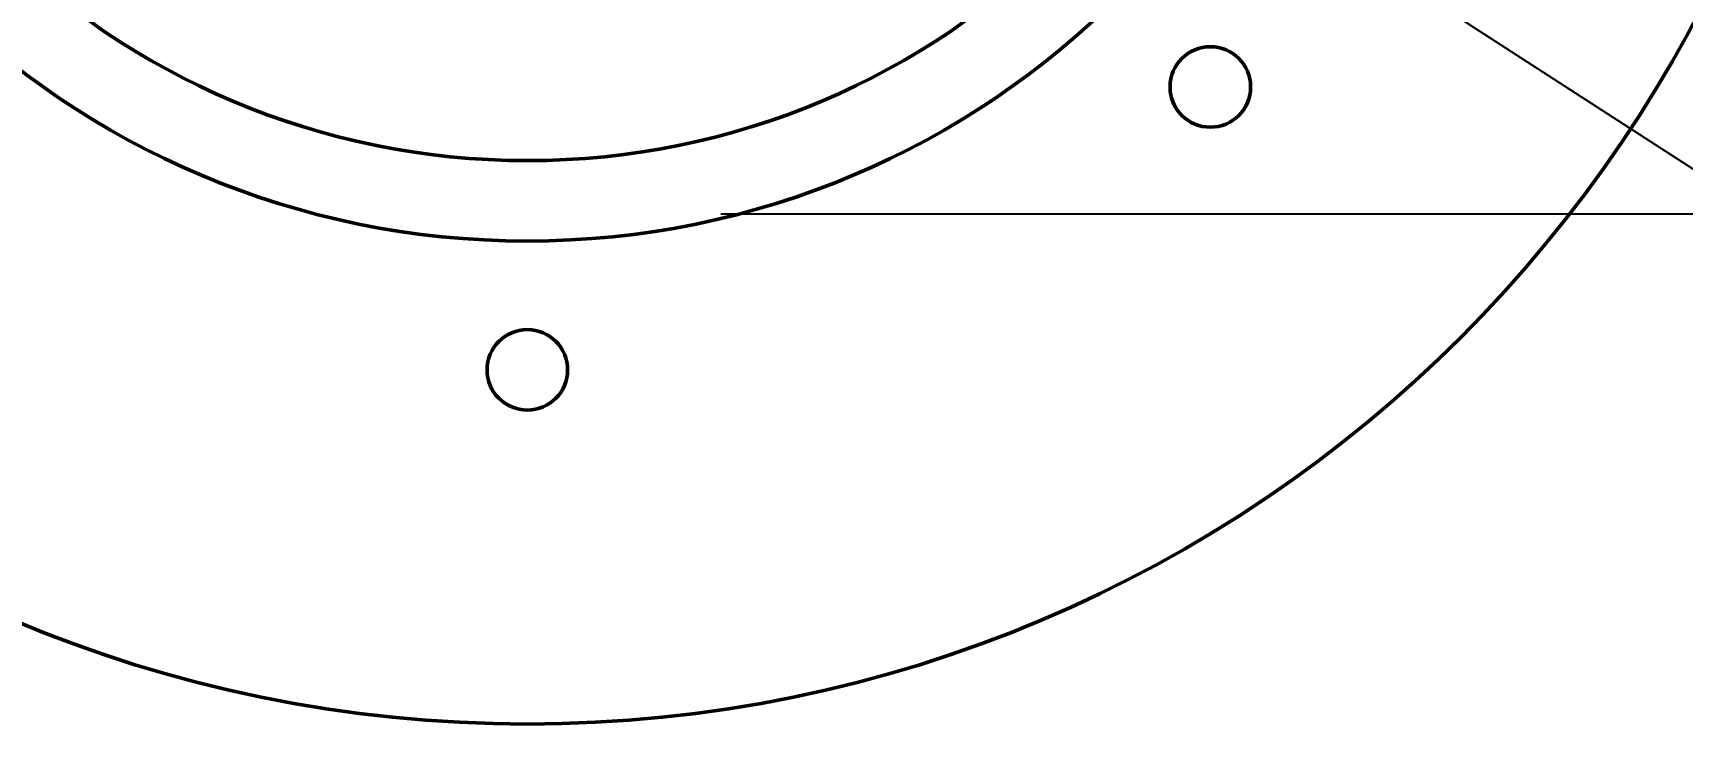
# Model space of a CAD drawing. Header units: millimetres. Extents: x 0 to 420, y 0 to 297.
# Drawn here: x 138 to 189.3, y 61.3 to 82.8 of the extents above; entities that cross this region are included whole.
import ezdxf
from ezdxf import colors
from ezdxf.entities.mleader import LeaderData, LeaderLine
from ezdxf.math import Vec2, Vec3

# ---------------------------------------------------------------- set-up
doc = ezdxf.new("R2010")
doc.units = ezdxf.units.MM
doc.header["$LTSCALE"] = 0.75
doc.layers.add('Leaders', color=7, linetype='Continuous', lineweight=25)
doc.layers.add('Visible', color=7, linetype='Continuous', lineweight=50)
doc.styles.get("Standard").update_dxf_attribs({"font": 'arial.ttf'})

msp = doc.modelspace()

# ---------------------------------------------------------------- linework, layer by layer
at = {"layer": 'Visible'}
for radius in [41, 23.5]:
    msp.add_circle((153.396, 102.295), radius, dxfattribs=at)
at = {"layer": 'Visible', "extrusion": (2e-16, 0, -1)}
for centre, radius in [((-153.396, 102.295), 26), ((-174.61, 81.082), 1.25), ((-153.396, 72.295), 1.25)]:
    msp.add_circle(centre, radius, dxfattribs=at)

# ---------------------------------------------------------------- leaders
at = {"layer": 'Leaders'}
ml = msp.add_multileader_mtext('Standard', dxfattribs=at)
ml.set_content('6x M4x0.7 THRU', color=256)
ml.set_leader_properties()
ml.build(insert=Vec2(0, 0))
ml.multileader.update_dxf_attribs({"text_left_attachment_type": 5, "text_right_attachment_type": 5, "dogleg_length": 3.5, "arrow_head_size": 3.5})
ctx = ml.context
ctx.base_point, ctx.char_height, ctx.arrow_head_size, ctx.landing_gap_size, ctx.plane_origin = Vec3(195.268, 77.13), 3.5, 3.5, 0, Vec3(164.068, 95.057)
ctx.left_attachment, ctx.right_attachment = 5, 5
notes = []
notes.append((ctx, [(0, (1, 1, 0), (191.768, 77.13), (1, 0), 3.5, [(0, [(164.068, 95.057)], 0, [])])]))
ctx.mtext.insert, ctx.mtext.flow_direction = Vec3(195.268, 81.344), 5
for ctx, leaders in notes:
    for number, flags, end, landing, length, lines in leaders:
        leader = LeaderData()
        leader.index, (leader.has_last_leader_line, leader.has_dogleg_vector, leader.attachment_direction) = number, flags
        leader.last_leader_point, leader.dogleg_vector, leader.dogleg_length = Vec3(end), Vec3(landing), length
        for number, points, colour, breaks in lines:
            line = LeaderLine()
            line.index, line.vertices, line.color, line.breaks = number, Vec3.list(points), colors.encode_raw_color(colour), breaks
            leader.lines.append(line)
        ctx.leaders.append(leader)

doc.saveas('drawing.dxf')
